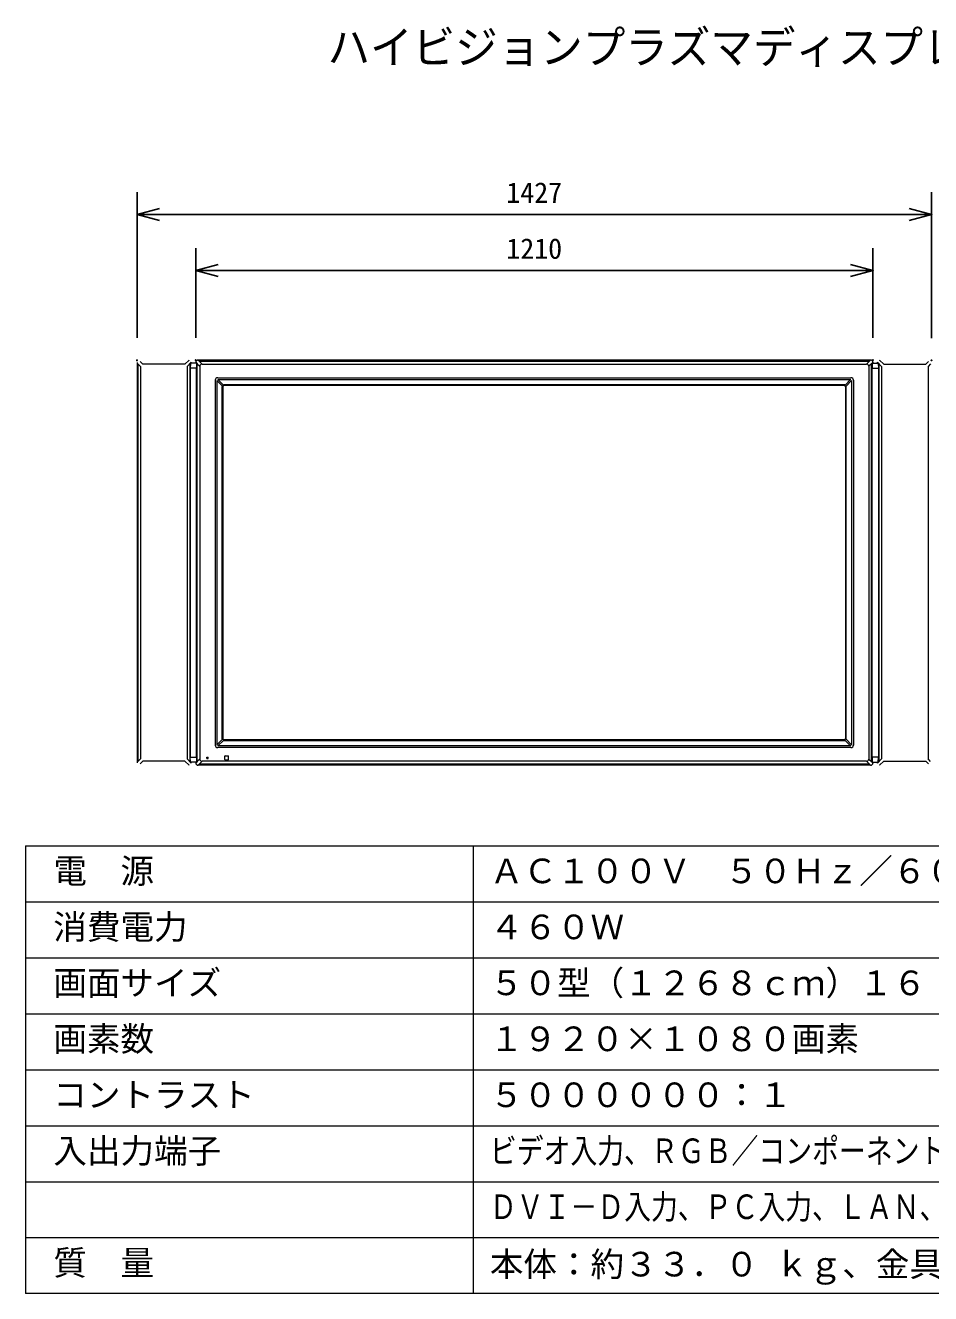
# Model space of a CAD drawing. Units: millimetres, scale not verified. Extents: x -63 to 62, y -56 to 57.
# Drawn here: x -62.5 to 18.4, y -56.5 to 56.8 of the extents above; entities that cross this region are included whole.
import ezdxf
from ezdxf.enums import TextEntityAlignment as Align

# ---------------------------------------------------------------- set-up
doc = ezdxf.new("R2010")
doc.units = ezdxf.units.MM
doc.header["$LTSCALE"] = 0.125
doc.header["$PDMODE"] = 32
doc.header["$PDSIZE"] = 0.0625
for name, color, linetype in [('0-0_0', 7, 'Continuous'), ('0-2_MOJI1', 7, 'Continuous'), ('0-4_DEFPOINTS', 7, 'Continuous'), ('0-6_SUNPO', 7, 'Continuous')]:
    doc.layers.add(name, color=color, linetype=linetype)
doc.layers.add('0-1_WAKU', color=1, linetype='Continuous', lineweight=18)
doc.layers.add('0-5_GAIKEI', color=1, linetype='Continuous', lineweight=18)
doc.styles.add('ＭＳ ゴシック', font='')
doc.styles.get('ＭＳ ゴシック').set_extended_font_data('MS Gothic')

# ---------------------------------------------------------------- blocks, each defined once
blk = doc.blocks.new('_OPEN30')
at = {"layer": '0-0_0'}
blk.add_line((0, 0), (-1, 0), dxfattribs=at)
blk.add_lwpolyline([(-1, 0.26795), (0, 0), (-1, -0.26795)], dxfattribs=at)
blk = doc.blocks.new('D8')
at = {"layer": '0-4_DEFPOINTS'}
for p in [(14.0742, 45.8474), (-46.4258, 37.8474), (14.0742, 37.8474)]:
    blk.add_point(p, dxfattribs=at)
at = {"layer": '0-6_SUNPO'}
for p, q in [((-46.4258, 39.8474), (-46.4258, 47.8474)), ((14.0742, 39.8474), (14.0742, 47.8474)), ((-44.4258, 45.8474), (12.0742, 45.8474))]:
    blk.add_line(p, q, dxfattribs=at)
at = {"layer": '0-6_SUNPO', "xscale": 2, "yscale": 2, "rotation": 180}
blk.add_blockref('_OPEN30', (-46.4258, 45.8474), dxfattribs=at)
at = {"layer": '0-6_SUNPO', "xscale": 2, "yscale": 2}
blk.add_blockref('_OPEN30', (14.0742, 45.8474), dxfattribs=at)
at = {"layer": '0-6_SUNPO', "style": 'ＭＳ ゴシック'}
blk.add_text('1210', height=1.833, dxfattribs=at).set_placement((-18.6758, 46.3474), align=Align.BOTTOM_LEFT)
blk = doc.blocks.new('D7')
at = {"layer": '0-4_DEFPOINTS'}
for p in [(19.3194, 50.8474), (-51.671, 37.8365), (19.3194, 37.8238)]:
    blk.add_point(p, dxfattribs=at)
at = {"layer": '0-6_SUNPO'}
for p, q in [((-51.671, 39.8365), (-51.671, 52.8474)), ((19.3194, 39.8238), (19.3194, 52.8474)), ((-49.671, 50.8474), (17.3194, 50.8474))]:
    blk.add_line(p, q, dxfattribs=at)
at = {"layer": '0-6_SUNPO', "xscale": 2, "yscale": 2, "rotation": 180}
blk.add_blockref('_OPEN30', (-51.671, 50.8474), dxfattribs=at)
at = {"layer": '0-6_SUNPO', "xscale": 2, "yscale": 2}
blk.add_blockref('_OPEN30', (19.3194, 50.8474), dxfattribs=at)
at = {"layer": '0-6_SUNPO', "style": 'ＭＳ ゴシック'}
blk.add_text('1427', height=1.833, dxfattribs=at).set_placement((-18.6758, 51.3474), align=Align.BOTTOM_LEFT)

msp = doc.modelspace()

# ---------------------------------------------------------------- linework, layer by layer
at = {"layer": '0-1_WAKU', "color": 4}
for p, q in [((-62.5015, -16.4947), (-62.5015, -56.4947)), ((-62.5015, -16.4947), (62.4985, -16.4947)), ((-22.5015, -16.4947), (-22.5015, -56.4947)), ((62.4985, -56.4947), (-62.5015, -56.4947))]:
    msp.add_line(p, q, dxfattribs=at)
at = {"layer": '0-1_WAKU'}
for p, q in [((-62.5015, -21.4947), (62.4985, -21.4947)), ((-62.5015, -26.4947), (62.4985, -26.4947)), ((-62.5015, -31.4947), (62.4985, -31.4947)), ((-62.5015, -36.4947), (62.4985, -36.4947)), ((-62.5015, -41.4947), (62.4985, -41.4947)), ((-62.5015, -46.4947), (62.4985, -46.4947)), ((-62.5015, -51.4947), (62.4985, -51.4947))]:
    msp.add_line(p, q, dxfattribs=at)
at = {"layer": '0-5_GAIKEI', "color": 7}
for p, q in [((-52.5234, 26.6878), (-52.5234, 26.6878)), ((-52.5234, 26.6878), (-52.5234, -9.093)), ((-47.8309, 26.889), (-47.8309, 26.8891)), ((-47.7589, 26.6224), (-47.7722, 26.1646)), ((-47.7722, 26.1646), (-47.7722, -8.5699)), ((-47.2219, 26.6224), (-47.7589, 26.6224)), ((-47.6783, 26.6224), (-47.6783, 26.6949)), ((-47.2782, 26.6976), (-47.2782, 26.6224)), ((-47.2219, 26.6224), (-47.2088, 26.1724)), ((-47.2088, -8.5776), (-47.2088, 26.1724)), ((13.0221, 26.8974), (-47.0785, 26.8974)), ((13.1524, -8.5776), (13.1524, 26.1724)), ((13.1656, 26.6224), (13.1525, 26.1724)), ((13.1656, 26.6224), (13.7025, 26.6224)), ((13.2218, 26.6976), (13.2218, 26.6224)), ((13.6219, 26.6224), (13.6219, 26.6949)), ((13.7025, 26.6224), (13.7158, 26.1646)), ((13.7158, 26.1646), (13.7158, -8.5699)), ((13.7745, 26.889), (13.7745, 26.8891)), ((-47.7589, -9.0276), (-47.7722, -8.5699)), ((-47.2219, -9.0276), (-47.7589, -9.0276)), ((-47.6783, -9.1002), (-47.6783, -9.0276)), ((-47.2782, -9.0276), (-47.2782, -9.1029)), ((-47.2088, -8.5776), (-47.2219, -9.0276)), ((13.1525, -8.5776), (13.1656, -9.0276)), ((13.1656, -9.0276), (13.7025, -9.0276)), ((13.2218, -9.0276), (13.2218, -9.1029)), ((13.6219, -9.1002), (13.6219, -9.0276)), ((13.7025, -9.0276), (13.7158, -8.5699)), ((-47.8309, -9.2942), (-47.8309, -9.2943)), ((13.0221, -9.3026), (-47.0785, -9.3026)), ((13.7745, -9.2942), (13.7745, -9.2943))]:
    msp.add_line(p, q, dxfattribs=at)
at = {"layer": '0-5_GAIKEI'}
for p, q in [((-52.4411, 26.5592), (-52.4411, -8.9645)), ((-52.441, 26.5592), (-52.2074, 26.3246)), ((-52.0074, 26.5246), (-52.2437, 26.7602)), ((-52.2074, 26.3246), (-52.2074, -8.7299)), ((-48.2483, 26.5245), (-52.0074, 26.5245)), ((-47.8779, 26.8946), (-48.2483, 26.5246)), ((-48.0483, 26.3246), (-47.6783, 26.695)), ((-48.0483, 26.3246), (-48.0483, -8.7298)), ((-47.8146, 26.5584), (-47.8146, -8.9637)), ((-47.2088, 26.1646), (-47.7722, 26.1646)), ((-47.6783, 26.6949), (-47.6782, 26.6949)), ((-47.2782, 26.6976), (-47.1428, 26.5622)), ((-46.9431, 26.762), (-47.0785, 26.8974)), ((12.8887, 26.762), (-46.945, 26.762)), ((-46.7182, 26.5351), (-46.945, 26.762)), ((-46.916, 26.3374), (-46.916, -8.7427)), ((-46.7182, 26.5351), (12.6618, 26.5351)), ((12.6618, 26.5351), (12.8887, 26.762)), ((13.0864, 26.5642), (12.8596, 26.3374)), ((12.8867, 26.762), (13.0221, 26.8974)), ((13.2218, 26.6976), (13.0864, 26.5622)), ((13.0864, -8.9695), (13.0864, 26.5642)), ((13.1524, 26.1646), (13.7158, 26.1646)), ((13.6219, 26.6949), (13.6218, 26.6949)), ((13.9919, 26.3246), (13.6219, 26.695)), ((13.7583, 26.5584), (13.7583, -8.9637)), ((13.8215, 26.8946), (14.1919, 26.5246)), ((13.9919, 26.3246), (13.9919, -8.7298)), ((14.1919, 26.5245), (17.951, 26.5245)), ((17.951, 26.5246), (18.1873, 26.7602)), ((18.3846, 26.5592), (18.151, 26.3246)), ((18.151, 26.3246), (18.151, -8.7299)), ((-45.5421, 25.0916), (-45.5421, -7.4969)), ((-45.3836, 25.0847), (-45.3834, 25.0663)), ((-44.8957, 24.5764), (-45.3834, 25.0663)), ((-45.3834, 25.0663), (-45.3834, -7.4716)), ((-45.3175, 25.3163), (11.2611, 25.3163)), ((-45.2928, 25.1576), (-45.3105, 25.1578)), ((-45.2928, 25.1576), (-44.8048, 24.6673)), ((-45.2928, 25.1576), (11.2364, 25.1576)), ((11.2364, 25.1576), (10.7484, 24.6673)), ((10.8393, 24.5764), (11.327, 25.0663)), ((11.2364, 25.1576), (11.2542, 25.1578)), ((11.3272, 25.0847), (11.327, 25.0663)), ((11.327, 25.0663), (11.327, -7.4716)), ((11.4858, 25.0916), (11.4858, -7.4969)), ((-44.903, -6.9356), (-44.903, 24.5303)), ((-44.8432, 24.5156), (-44.8432, -6.9209)), ((10.7023, 24.6747), (-44.7587, 24.6747)), ((10.6876, 24.6149), (-44.7439, 24.6149)), ((10.7868, 24.5156), (10.7868, -6.9209)), ((10.8466, -6.9356), (10.8466, 24.5303)), ((-45.3834, -7.4716), (-45.3836, -7.49)), ((-45.3834, -7.4716), (-44.8957, -6.9816)), ((11.2611, -7.7216), (-45.3175, -7.7216)), ((-45.3105, -7.563), (-45.2928, -7.5628)), ((-44.8048, -7.0726), (-45.2928, -7.5628)), ((11.2364, -7.5628), (-45.2928, -7.5628)), ((-44.7587, -7.08), (10.7023, -7.08)), ((10.6876, -7.0201), (-44.7439, -7.0201)), ((10.7484, -7.0726), (11.2364, -7.5628)), ((11.327, -7.4716), (10.8393, -6.9816)), ((11.2542, -7.563), (11.2364, -7.5628)), ((11.327, -7.4716), (11.3272, -7.49)), ((-52.441, -8.9645), (-52.2074, -8.7299)), ((-52.0074, -8.9298), (-52.2437, -9.1654)), ((-48.2483, -8.9298), (-52.0074, -8.9298)), ((-47.8779, -9.2999), (-48.2483, -8.9298)), ((-47.6783, -9.1002), (-48.0483, -8.7298)), ((-47.7722, -8.5699), (-47.2104, -8.5699)), ((-47.1428, -8.9675), (-47.2782, -9.1029)), ((-47.2219, -9.0276), (-47.2403, -9.0276)), ((-46.916, -8.7427), (-47.1428, -8.9695)), ((-46.945, -9.1672), (-46.7182, -8.9404)), ((12.6618, -8.9404), (-46.7182, -8.9404)), ((-46.2844, -8.5714), (-46.1719, -8.5714)), ((-46.2844, -8.6839), (-46.2844, -8.5714)), ((-46.2844, -8.6839), (-46.1719, -8.6839)), ((-46.1719, -8.6839), (-46.1719, -8.5714)), ((-44.6882, -8.7777), (-44.6882, -8.4775)), ((-44.6633, -8.4526), (-44.3631, -8.4526)), ((-44.6633, -8.8026), (-44.3631, -8.8026)), ((-44.3382, -8.7777), (-44.3382, -8.4775)), ((12.8887, -9.1672), (12.6618, -8.9404)), ((13.0864, -8.9675), (13.2218, -9.1029)), ((13.7158, -8.5699), (13.154, -8.5699)), ((13.1656, -9.0276), (13.1839, -9.0276)), ((13.6219, -9.1002), (13.9919, -8.7298)), ((13.8215, -9.2999), (14.1919, -8.9298)), ((14.1919, -8.9298), (17.951, -8.9298)), ((17.951, -8.9298), (18.1873, -9.1654)), ((18.3846, -8.9645), (18.151, -8.7299)), ((-52.5234, -9.093), (-52.5234, -9.093)), ((-47.6783, -9.1002), (-47.6782, -9.1002)), ((-47.6782, -9.1002), (-47.6782, -9.1002)), ((-47.0785, -9.3026), (-46.9431, -9.1672)), ((-46.945, -9.1672), (12.8887, -9.1672)), ((13.0221, -9.3026), (12.8867, -9.1672)), ((13.6219, -9.1002), (13.6218, -9.1002)), ((13.6218, -9.1002), (13.6218, -9.1002))]:
    msp.add_line(p, q, dxfattribs=at)
for points in [[(-47.1428, -8.9695), (-47.1428, 26.5642), (-46.916, 26.3374)], [(12.8596, 26.3374), (12.8596, -8.7427), (13.0864, -8.9695)]]:
    msp.add_lwpolyline(points, dxfattribs=at)
at = {"layer": '0-5_GAIKEI', "color": 7}
for centre, major_axis, start_param, end_param in [((-47.0779, 26.6971), (-0.1418, 0.1418), 5.49915667, 7.06721394), ((13.0215, 26.6971), (0.1418, 0.1418), 5.49915667, 7.06721394), ((-47.0779, -9.1024), (0.1418, 0.1418), 2.35756402, 3.92562129), ((13.0215, -9.1024), (-0.1418, 0.1418), 2.35756402, 3.92562129)]:
    msp.add_ellipse(centre, major_axis=major_axis, ratio=0.997265, start_param=start_param, end_param=end_param, dxfattribs=at)
at = {"layer": '0-5_GAIKEI'}
for centre, major_axis, ratio, start_param, end_param in [((-46.3567, 25.9759), (-0.5022, 0.5022), 0.49281, 5.8722213, 6.69414931), ((12.3003, 25.9759), (0.5022, 0.5022), 0.49281, 5.8722213, 6.69414931), ((-45.3168, 25.091), (-0.1595, 0.1595), 0.997265, 5.49915667, 7.06721394), ((11.2605, 25.091), (0.1595, 0.1595), 0.997265, 5.49915667, 7.06721394), ((-44.7501, 24.5264), (-0.1285, 0.0852), 0.971946, 0.26177728, 0.57260979), ((-44.7424, 24.5141), (-0.0718, 0.0718), 0.985257, 5.50521349, 7.06115713), ((-44.7547, 24.5218), (-0.0853, 0.1284), 0.972012, 5.71009044, 6.02162232), ((10.6861, 24.5141), (0.0718, 0.0718), 0.985257, 5.50521349, 7.06115713), ((10.6983, 24.5218), (0.0853, 0.1284), 0.972012, 0.26156299, 0.57309487), ((10.6938, 24.5264), (0.1285, 0.0852), 0.971946, 5.71057552, 6.02140803), ((-45.3168, -7.4963), (0.1595, 0.1595), 0.997265, 2.35756402, 3.92562129), ((-44.7501, -6.9317), (0.1285, 0.0852), 0.971946, 2.56898286, 2.87981537), ((-44.7424, -6.9194), (0.0718, 0.0718), 0.985257, 2.36362083, 3.91956448), ((-44.7547, -6.9271), (0.0853, 0.1284), 0.972012, 3.40315564, 3.71468752), ((10.6861, -6.9194), (-0.0718, 0.0718), 0.985257, 2.36362083, 3.91956448), ((10.6983, -6.9271), (-0.0853, 0.1284), 0.972012, 2.56849779, 2.88002967), ((10.6938, -6.9317), (-0.1285, 0.0852), 0.971946, 3.40336994, 3.71420244), ((11.2605, -7.4963), (-0.1595, 0.1595), 0.997265, 2.35756402, 3.92562129), ((-46.3567, -8.3812), (0.5022, 0.5022), 0.49281, 2.73062865, 3.55255666), ((-44.6631, -8.4777), (-0.0178, 0.0178), 0.992433, 5.50158524, 7.06478537), ((-44.6631, -8.7775), (0.0178, 0.0178), 0.992433, 2.35999259, 3.92319272), ((-44.3633, -8.4777), (0.0178, 0.0178), 0.992433, 5.50158524, 7.06478537), ((-44.3633, -8.7775), (-0.0178, 0.0178), 0.992433, 2.35999259, 3.92319272), ((12.3003, -8.3812), (-0.5022, 0.5022), 0.49281, 2.73062865, 3.55255666)]:
    msp.add_ellipse(centre, major_axis=major_axis, ratio=ratio, start_param=start_param, end_param=end_param, dxfattribs=at)

# ---------------------------------------------------------------- block references
at = {"layer": '0-6_SUNPO'}
for name in ['D7', 'D8']:
    msp.add_blockref(name, (-0.8524, -10.958), dxfattribs=at)

# ---------------------------------------------------------------- texts
at = {"layer": '0-2_MOJI1', "style": 'ＭＳ ゴシック'}
for s, height, width, p in [('ハイビジョンプラズマディスプレイスピーカ付', 2.933, 0.95, (-35.5015, 52.5053)), ('ビデオ入力、ＲＧＢ／コンポーネントビデオ入力、ＨＤＭＩ入力', 2.199, 0.8, (-21.0015, -45.4947)), ('ＤＶＩ－Ｄ入力、ＰＣ入力、ＬＡＮ、ＲＳ２３２Ｃ、音声入力', 2.199, 0.8, (-21.0015, -50.4947))]:
    msp.add_text(s, height=height, dxfattribs=dict(at, width=width)).set_placement(p, align=Align.BOTTOM_LEFT)
for s, p in [('電  源', (-60.0015, -20.4947)), ('ＡＣ１００Ｖ\u3000５０Ｈｚ／６０Ｈｚ', (-21.0015, -20.4947)), ('消費電力', (-60.0015, -25.4947)), ('４６０Ｗ', (-21.0015, -25.4947)), ('画面サイズ', (-60.0015, -30.4947)), ('５０型（１２６８ｃｍ）１６：９', (-21.0015, -30.4947)), ('画素数', (-60.0015, -35.4947)), ('１９２０×１０８０画素', (-21.0015, -35.4947)), ('コントラスト', (-60.0015, -40.4947)), ('５００００００：１', (-21.0015, -40.4947)), ('入出力端子', (-60.0015, -45.4947)), ('質\u3000量', (-60.0015, -55.4947)), ('本体：約３３．０ ｋｇ、金具：２ ｋｇ', (-21.0015, -55.6206))]:
    msp.add_text(s, height=2.199, dxfattribs=at).set_placement(p, align=Align.BOTTOM_LEFT)

doc.saveas('drawing.dxf')
